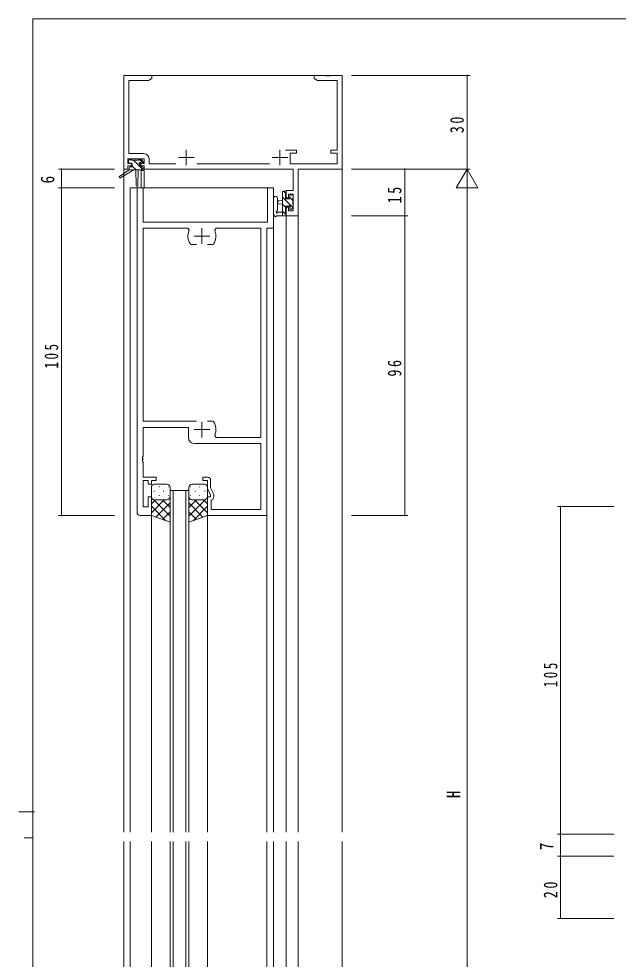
# Model space of a CAD drawing. Units: millimetres on the paper. Extents: x -398 to 398, y -282 to 282.
# Drawn here: x -397.5 to -205.4, y -22.1 to 279.3 of the extents above; entities that cross this region are included whole.
import ezdxf
from ezdxf.enums import TextEntityAlignment as Align

# ---------------------------------------------------------------- set-up
doc = ezdxf.new("R2010")
doc.units = ezdxf.units.MM
for name, color, linetype, lineweight in [('0-1_YKK_ZWAK', 7, 'Continuous', 18), ('0-3_YKK_11', 7, 'Continuous', 18), ('0-4_YKK_12', 2, 'Continuous', 18), ('0-5_YKK_13', 4, 'Continuous', 18), ('0-6_YKK_D', 6, 'Continuous', 18)]:
    doc.layers.add(name, color=color, linetype=linetype, lineweight=lineweight)
doc.styles.add('ＭＳ ゴシック', font='')
doc.styles.get('ＭＳ ゴシック').set_extended_font_data('MS Gothic')

msp = doc.modelspace()

# ---------------------------------------------------------------- linework, layer by layer
at = {"layer": '0-1_YKK_ZWAK'}
for p, q in [((-393.071, -245.7), (-393.071, 279.3)), ((376.929, 279.3), (-393.071, 279.3)), ((-395.871, 16.8), (-393.071, 16.8))]:
    msp.add_line(p, q, dxfattribs=at)
at = {"layer": '0-3_YKK_11'}
for p, q in [((-363.855, 261.155), (-363.855, 231.155)), ((-354.855, 261.155), (-363.855, 261.155)), ((-362.225, 259.525), (-355.946, 259.525)), ((-362.225, 236.085), (-362.225, 259.525)), ((-355.946, 259.525), (-354.855, 260.155)), ((-354.855, 260.155), (-354.855, 261.155)), ((-302.855, 261.155), (-302.855, 260.155)), ((-299.313, 261.155), (-302.855, 261.155)), ((-302.855, 260.155), (-301.764, 259.525)), ((-301.764, 259.525), (-295.485, 259.525)), ((-299.13, 261.035), (-299.313, 261.155)), ((-298.58, 261.035), (-299.13, 261.035)), ((-298.397, 261.155), (-298.58, 261.035)), ((-298.313, 261.155), (-298.397, 261.155)), ((-298.13, 261.035), (-298.313, 261.155)), ((-297.58, 261.035), (-298.13, 261.035)), ((-297.397, 261.155), (-297.58, 261.035)), ((-293.855, 261.155), (-297.397, 261.155)), ((-295.485, 259.525), (-295.485, 237.255)), ((-293.855, 231.155), (-293.855, 261.155)), ((-357.525, 236.085), (-362.225, 236.085)), ((-343.855, 237.355), (-343.855, 232.355)), ((-313.855, 237.355), (-313.855, 232.355)), ((-308.555, 237.255), (-312.105, 237.255)), ((-310.555, 236.255), (-308.555, 236.255)), ((-310.555, 232.785), (-310.555, 236.255)), ((-308.555, 236.255), (-308.555, 237.255)), ((-297.555, 237.255), (-297.555, 236.255)), ((-295.485, 237.255), (-297.555, 237.255)), ((-297.555, 236.255), (-295.485, 236.255)), ((-295.485, 236.255), (-295.485, 232.785)), ((-362.555, 234.455), (-357.355, 234.455)), ((-362.555, 232.955), (-362.555, 234.455)), ((-361.455, 232.955), (-362.555, 232.955)), ((-362.555, 232.155), (-361.455, 232.155)), ((-362.555, 231.155), (-362.555, 232.155)), ((-361.455, 232.155), (-361.455, 232.955)), ((-358.455, 232.955), (-358.455, 232.155)), ((-357.355, 232.955), (-358.455, 232.955)), ((-358.455, 232.155), (-357.355, 232.155)), ((-357.355, 234.455), (-357.355, 232.955)), ((-357.355, 232.155), (-357.355, 231.155)), ((-355.725, 232.785), (-355.725, 234.285)), ((-347.205, 232.785), (-355.725, 232.785)), ((-346.355, 234.855), (-341.355, 234.855)), ((-317.205, 232.785), (-340.504, 232.785)), ((-316.355, 234.855), (-311.355, 234.855)), ((-295.485, 232.785), (-310.555, 232.785)), ((-363.855, 231.155), (-362.555, 231.155)), ((-357.355, 231.155), (-309.585, 231.155)), ((-309.585, 231.155), (-309.585, 224.255)), ((-307.955, 231.155), (-293.855, 231.155)), ((-307.955, 216.155), (-307.955, 231.155)), ((-359.655, 225.155), (-357.725, 225.155)), ((-359.655, 121.155), (-359.655, 225.155)), ((-357.725, 225.155), (-357.725, 214.155)), ((-317.785, 225.155), (-315.855, 225.155)), ((-317.785, 214.155), (-317.785, 225.155)), ((-315.855, 225.155), (-315.855, 212.155)), ((-311.855, 224.255), (-311.855, 221.955)), ((-309.585, 224.255), (-311.855, 224.255)), ((-311.055, 223.055), (-309.585, 223.055)), ((-311.055, 221.955), (-311.055, 223.055)), ((-309.585, 223.055), (-309.585, 217.785)), ((-311.855, 221.955), (-311.055, 221.955)), ((-311.855, 218.955), (-311.855, 216.155)), ((-311.055, 218.955), (-311.855, 218.955)), ((-311.055, 217.785), (-311.055, 218.955)), ((-309.585, 217.785), (-311.055, 217.785)), ((-357.725, 214.155), (-317.785, 214.155)), ((-311.855, 216.155), (-307.955, 216.155)), ((-357.725, 212.225), (-343.406, 212.225)), ((-357.725, 150.355), (-357.725, 212.225)), ((-343.406, 212.225), (-342.951, 211.518)), ((-338.855, 207.155), (-338.855, 212.155)), ((-334.759, 211.518), (-334.303, 212.225)), ((-334.303, 212.225), (-319.985, 212.225)), ((-319.985, 212.225), (-319.985, 145.085)), ((-318.055, 212.155), (-318.055, 120.155)), ((-315.855, 212.155), (-318.055, 212.155)), ((-341.355, 209.655), (-336.355, 209.655)), ((-342.548, 207.084), (-342.302, 206.955)), ((-342.302, 206.955), (-340.605, 206.955)), ((-337.105, 206.955), (-335.408, 206.955)), ((-337.105, 206.955), (-335.408, 206.955)), ((-335.408, 206.955), (-335.162, 207.084)), ((-340.605, 150.355), (-357.725, 150.355)), ((-357.725, 148.355), (-357.725, 139.113)), ((-343.155, 148.355), (-357.725, 148.355)), ((-343.155, 145.155), (-343.155, 148.355)), ((-338.855, 145.155), (-338.855, 150.155)), ((-335.408, 150.355), (-337.105, 150.355)), ((-335.162, 150.226), (-335.408, 150.355)), ((-341.355, 147.655), (-336.355, 147.655)), ((-334.303, 145.085), (-334.759, 145.792)), ((-319.985, 145.085), (-334.303, 145.085)), ((-319.985, 143.155), (-341.155, 143.155)), ((-319.985, 122.085), (-319.985, 143.155)), ((-357.725, 139.113), (-357.845, 138.93)), ((-357.845, 138.93), (-357.845, 138.38)), ((-357.845, 138.38), (-357.725, 138.197)), ((-357.725, 138.113), (-357.845, 137.93)), ((-357.845, 137.93), (-357.845, 137.38)), ((-357.845, 137.38), (-357.725, 137.197)), ((-357.725, 138.197), (-357.725, 138.113)), ((-357.725, 137.197), (-357.725, 132.355)), ((-357.725, 132.355), (-353.555, 132.355)), ((-357.725, 131.355), (-357.725, 122.855)), ((-356.055, 131.355), (-357.725, 131.355)), ((-356.055, 130.155), (-356.055, 131.355)), ((-355.055, 130.155), (-356.055, 130.155)), ((-355.055, 131.355), (-355.055, 130.155)), ((-353.555, 131.355), (-355.055, 131.355)), ((-353.555, 132.355), (-353.555, 131.355)), ((-338.555, 132.355), (-337.055, 132.355)), ((-338.555, 131.355), (-338.555, 132.355)), ((-337.055, 131.355), (-338.555, 131.355)), ((-337.055, 128.8), (-337.055, 131.355)), ((-336.055, 131.355), (-336.055, 129.021)), ((-336.055, 126.655), (-337.055, 128.8)), ((-336.055, 129.021), (-335.148, 127.078)), ((-336.055, 126.155), (-336.055, 126.655)), ((-335.055, 126.655), (-335.055, 125.994)), ((-356.055, 126.155), (-355.055, 126.155)), ((-356.055, 122.855), (-356.055, 126.155)), ((-355.055, 126.155), (-355.055, 120.155)), ((-337.055, 126.155), (-336.055, 126.155)), ((-337.055, 120.155), (-337.055, 126.155)), ((-335.555, 125.128), (-335.855, 124.955)), ((-335.855, 124.955), (-335.855, 122.085)), ((-357.725, 122.855), (-356.055, 122.855)), ((-335.855, 122.085), (-319.985, 122.085)), ((-355.055, 120.155), (-358.655, 120.155)), ((-318.055, 120.155), (-337.055, 120.155))]:
    msp.add_line(p, q, dxfattribs=at)
for centre, radius, start, end in [((-357.525, 234.285), 1.8, 0.00001, 89.99999), ((-338.855, 209.655), 4.5, 155.54363, 214.84992), ((-338.855, 209.655), 4.5, 325.15008, 24.45637), ((-338.855, 147.655), 4.5, 335.54363, 34.84992), ((-341.155, 145.155), 2, 180.00001, 269.99999), ((-337.055, 131.355), 1, 0.00001, 89.99999), ((-336.055, 126.655), 1, 359.99999, 24.99997), ((-336.055, 125.994), 1, 300, 0.00003), ((-358.655, 121.155), 1, 180.00001, 269.99999)]:
    msp.add_arc(centre, radius, start, end, dxfattribs=at)
at = {"layer": '0-4_YKK_12'}
for p, q in [((-293.855, 261.155), (-363.855, 261.155)), ((-363.855, 261.155), (-363.855, 18.655)), ((-293.855, 261.155), (-293.855, 18.655)), ((-357.355, 230.655), (-358.355, 230.655)), ((-358.355, 230.655), (-358.355, 225.155)), ((-357.355, 230.655), (-357.355, 225.155)), ((-361.855, 225.155), (-361.855, 18.655)), ((-361.855, 225.155), (-315.855, 225.155)), ((-315.855, 225.155), (-315.855, 18.655)), ((-311.855, 216.155), (-307.955, 216.155)), ((-311.855, 216.155), (-311.855, 18.655)), ((-307.955, 216.155), (-307.955, 18.655)), ((-349.055, 128.155), (-343.055, 128.155)), ((-349.055, 18.655), (-349.055, 128.155)), ((-348.055, 128.155), (-348.055, 18.655)), ((-344.055, 18.655), (-344.055, 128.155)), ((-343.055, 128.155), (-343.055, 18.655)), ((-355.055, 120.155), (-355.055, 18.655)), ((-337.055, 120.155), (-337.055, 18.655)), ((-318.055, 120.455), (-318.055, 18.655)), ((-363.855, 15.655), (-363.855, -223.845)), ((-361.855, 15.655), (-361.855, -190.845)), ((-355.055, 15.655), (-355.055, -85.845)), ((-349.055, -93.845), (-349.055, 15.655)), ((-348.055, 15.655), (-348.055, -93.845)), ((-344.055, -93.845), (-344.055, 15.655)), ((-343.055, 15.655), (-343.055, -93.845)), ((-337.055, 15.655), (-337.055, -85.845)), ((-318.055, 15.655), (-318.055, -86.145)), ((-315.855, 15.655), (-315.855, -190.845)), ((-311.855, 15.655), (-311.855, -170.845)), ((-307.955, 15.655), (-307.955, -170.845)), ((-293.855, 15.655), (-293.855, -223.845))]:
    msp.add_line(p, q, dxfattribs=at)
at = {"layer": '0-5_YKK_13'}
for p, q in [((-362.355, 233.355), (-362.355, 233.855)), ((-362.113, 233.061), (-362.349, 233.297)), ((-362.055, 234.155), (-361.555, 234.155)), ((-361.155, 233.055), (-362.055, 233.055)), ((-361.355, 233.955), (-359.255, 233.955)), ((-361.155, 231.855), (-361.155, 233.055)), ((-359.907, 230.855), (-361.155, 232.103)), ((-358.755, 231.948), (-360.762, 233.955)), ((-359.055, 234.155), (-358.455, 234.155)), ((-358.755, 232.594), (-358.755, 231.855)), ((-357.725, 233.163), (-358.717, 234.155)), ((-357.955, 233.055), (-358.294, 233.055)), ((-358.243, 234.067), (-357.743, 233.567)), ((-362.155, 230.855), (-365.222, 228.804)), ((-360.655, 230.855), (-364.9, 228.298)), ((-362.155, 231.555), (-362.155, 230.855)), ((-362.152, 230.855), (-362.155, 230.857)), ((-357.955, 230.855), (-362.155, 230.855)), ((-361.855, 231.855), (-361.155, 231.855)), ((-360.055, 230.855), (-359.953, 225.847)), ((-359.253, 230.855), (-359.353, 225.847)), ((-358.755, 231.855), (-357.955, 231.855)), ((-357.746, 230.939), (-358.662, 231.855)), ((-357.655, 231.555), (-357.655, 231.155)), ((-313.055, 216.154), (-313.055, 223.754)), ((-312.755, 224.054), (-312.155, 224.054)), ((-312.695, 224.054), (-311.855, 223.214)), ((-311.855, 223.754), (-311.855, 223.154)), ((-315.855, 221.881), (-315.855, 216.719)), ((-314.655, 221.881), (-314.652, 217.92)), ((-313.055, 221.054), (-314.199, 220.952)), ((-313.055, 222.169), (-309.635, 218.749)), ((-312.055, 222.954), (-312.055, 221.654)), ((-312.055, 221.654), (-310.655, 221.654)), ((-310.655, 221.654), (-310.655, 222.554)), ((-310.655, 222.014), (-309.755, 221.114)), ((-310.355, 222.854), (-309.855, 222.854)), ((-309.755, 221.854), (-309.755, 219.754)), ((-309.555, 222.554), (-309.555, 222.054)), ((-314.235, 217.354), (-313.055, 217.354)), ((-313.055, 219.854), (-314.199, 219.955)), ((-313.055, 219.924), (-312.055, 218.924)), ((-313.055, 217.678), (-311.855, 216.478)), ((-312.055, 219.254), (-312.055, 217.254)), ((-311.116, 219.254), (-312.055, 219.254)), ((-311.855, 217.054), (-311.855, 216.454)), ((-310.655, 218.454), (-310.655, 218.793)), ((-309.643, 218.741), (-310.143, 218.241)), ((-309.555, 219.554), (-309.555, 218.954)), ((-312.155, 216.154), (-314.835, 216.154)), ((-350.055, 130.155), (-354.055, 130.155)), ((-342.055, 130.155), (-338.055, 130.155)), ((-355.055, 126.155), (-355.055, 129.155)), ((-354.051, 127.904), (-354.251, 127.904)), ((-352.436, 129.319), (-352.636, 129.319)), ((-351.021, 127.904), (-351.221, 127.904)), ((-349.468, 129.319), (-349.606, 129.319)), ((-349.055, 126.155), (-349.055, 129.155)), ((-343.055, 126.155), (-343.055, 129.155)), ((-342.641, 129.319), (-342.503, 129.319)), ((-341.088, 127.904), (-340.888, 127.904)), ((-339.673, 129.319), (-339.473, 129.319)), ((-338.058, 127.904), (-337.858, 127.904)), ((-337.055, 126.155), (-337.055, 129.155)), ((-355.055, 120.155), (-355.055, 126.155)), ((-355.055, 125.892), (-355.005, 125.842)), ((-353.726, 125.155), (-355.055, 123.826)), ((-350.898, 125.155), (-355.055, 120.998)), ((-354.368, 125.205), (-349.055, 119.892)), ((-350.055, 125.155), (-354.055, 125.155)), ((-354.055, 125.155), (-350.055, 125.155)), ((-349.055, 124.169), (-353.592, 119.632)), ((-352.436, 126.489), (-352.636, 126.489)), ((-351.489, 125.155), (-349.055, 122.721)), ((-349.455, 126.489), (-349.606, 126.489)), ((-349.473, 125.967), (-349.455, 125.949)), ((-349.055, 118.012), (-349.055, 126.155)), ((-343.055, 118.012), (-343.055, 126.155)), ((-337.742, 125.205), (-343.055, 119.892)), ((-340.62, 125.155), (-343.055, 122.721)), ((-343.055, 124.169), (-338.518, 119.632)), ((-342.655, 126.489), (-342.503, 126.489)), ((-342.637, 125.967), (-342.655, 125.949)), ((-342.055, 125.155), (-338.055, 125.155)), ((-338.055, 125.155), (-342.055, 125.155)), ((-341.212, 125.155), (-337.055, 120.998)), ((-339.673, 126.489), (-339.473, 126.489)), ((-338.384, 125.155), (-337.055, 123.826)), ((-337.055, 125.892), (-337.105, 125.842)), ((-337.055, 120.155), (-337.055, 126.155)), ((-355.055, 123.064), (-350.53, 118.539)), ((-349.055, 121.341), (-351.508, 118.888)), ((-343.055, 121.341), (-340.602, 118.888)), ((-337.055, 123.064), (-341.579, 118.539)), ((-355.055, 120.235), (-354.93, 120.11)), ((-349.055, 118.012), (-355.055, 120.155)), ((-343.055, 118.012), (-337.055, 120.155)), ((-337.055, 120.235), (-337.18, 120.11))]:
    msp.add_line(p, q, dxfattribs=at)
for centre, radius, start, end in [((-362.055, 233.855), 0.3, 90, 180), ((-362.055, 233.355), 0.3, 180, 270), ((-361.555, 233.955), 0.2, 0, 90), ((-359.055, 233.955), 0.2, 90, 180), ((-358.755, 233.055), 0.25, 33.05573, 236.94427), ((-359.055, 232.594), 0.3, 0, 56.94427), ((-358.294, 233.355), 0.3, 213.05573, 270), ((-358.455, 233.855), 0.3, 45, 90), ((-357.955, 233.355), 0.3, 270, 45), ((-361.855, 231.555), 0.3, 90, 180), ((-357.955, 231.555), 0.3, 0, 90), ((-357.955, 231.155), 0.3, 270, 0), ((-365.055, 228.555), 0.3, 123.76905, 301.06147), ((-359.653, 225.853), 0.3, 181.16963, 358.85539), ((-312.755, 223.754), 0.3, 90, 180), ((-312.155, 223.754), 0.3, 0, 90), ((-312.055, 223.154), 0.2, 270, 0), ((-315.255, 221.881), 0.6, 0.04023, 180.04023), ((-314.155, 220.454), 0.5, 95.09207, 264.90793), ((-310.355, 222.554), 0.3, 90, 180), ((-309.855, 222.554), 0.3, 0, 90), ((-309.755, 222.054), 0.2, 270, 0), ((-314.755, 217.354), 0.3, 109.18976, 330), ((-314.952, 217.92), 0.3, 289.18976, 0.04023), ((-314.235, 217.054), 0.3, 90, 150), ((-312.055, 217.054), 0.2, 360, 90), ((-311.116, 219.554), 0.3, 270, 326.94427), ((-310.655, 219.254), 0.25, 303.05573, 146.94427), ((-310.355, 218.793), 0.3, 123.05573, 180), ((-310.355, 218.454), 0.3, 180, 315), ((-309.755, 219.554), 0.2, 0, 90), ((-309.855, 218.954), 0.3, 315, 0), ((-315.555, 216.719), 0.3, 180, 229.47122), ((-315.945, 216.263), 0.3, 349.47122, 49.47122), ((-315.355, 216.154), 0.3, 169.47122, 330), ((-314.835, 215.854), 0.3, 90, 150), ((-312.155, 216.454), 0.3, 270, 0), ((-354.055, 129.155), 1, 90, 180), ((-350.055, 129.155), 1, 0, 90), ((-342.055, 129.155), 1, 90, 180), ((-338.055, 129.155), 1, 0, 90), ((-354.055, 126.155), 1, 180, 270), ((-354.055, 126.155), 1, 180.0001, 270), ((-350.055, 126.155), 1, 270, 0), ((-342.055, 126.155), 1, 180, 270), ((-338.055, 126.155), 1, 270, 0), ((-338.055, 126.155), 1, 270, 359.9999)]:
    msp.add_arc(centre, radius, start, end, dxfattribs=at)
at = {"layer": '0-6_YKK_D'}
for p, q in [((-290.855, 261.155), (-252.855, 261.155)), ((-253.855, 261.155), (-253.855, 231.155)), ((-366.855, 231.155), (-384.855, 231.155)), ((-383.855, 231.155), (-383.855, 225.155)), ((-290.855, 231.155), (-252.855, 231.155)), ((-290.855, 231.155), (-272.855, 231.155)), ((-290.855, 231.155), (-252.855, 231.155)), ((-273.855, 231.155), (-273.855, 216.155)), ((-253.855, 231.155), (-257.355, 225.093)), ((-253.855, 231.155), (-253.855, 219.031)), ((-253.855, 231.155), (-250.355, 225.093)), ((-366.855, 225.155), (-384.855, 225.155)), ((-366.855, 225.155), (-384.855, 225.155)), ((-383.855, 225.155), (-383.855, 120.155)), ((-257.355, 225.093), (-250.355, 225.093)), ((-253.855, 224.155), (-253.855, -161.845)), ((-290.855, 216.155), (-272.855, 216.155)), ((-290.855, 216.155), (-272.855, 216.155)), ((-273.855, 216.155), (-273.855, 120.155)), ((-206.855, 122.995), (-224.855, 122.995)), ((-223.855, 122.995), (-223.855, 17.995)), ((-366.855, 120.155), (-384.855, 120.155)), ((-290.855, 120.155), (-272.855, 120.155)), ((-397.546, 25.155), (-392.546, 25.155)), ((-206.855, 17.995), (-224.855, 17.995)), ((-206.855, 17.995), (-224.855, 17.995)), ((-223.855, 17.995), (-223.855, 10.995)), ((-206.855, 10.995), (-224.855, 10.995)), ((-206.855, 10.995), (-224.855, 10.995)), ((-223.855, 10.995), (-223.855, -9.005)), ((-206.855, -9.005), (-224.855, -9.005))]:
    msp.add_line(p, q, dxfattribs=at)
for centre, start, end in [((-253.855, 261.155), 90, 270), ((-253.855, 261.155), 270, 90), ((-383.855, 231.155), 90, 270), ((-383.855, 231.155), 270, 90), ((-273.855, 231.155), 90, 270), ((-273.855, 231.155), 270, 90), ((-383.855, 225.155), 90, 270), ((-383.855, 225.155), 90, 270), ((-383.855, 225.155), 270, 90), ((-383.855, 225.155), 270, 90), ((-273.855, 216.155), 90, 270), ((-273.855, 216.155), 90, 270), ((-273.855, 216.155), 270, 90), ((-273.855, 216.155), 270, 90), ((-223.855, 122.995), 90, 270), ((-223.855, 122.995), 270, 90), ((-383.855, 120.155), 90, 270), ((-383.855, 120.155), 270, 90), ((-273.855, 120.155), 90, 270), ((-273.855, 120.155), 270, 90), ((-223.855, 17.995), 90, 270), ((-223.855, 17.995), 90, 270), ((-223.855, 17.995), 270, 90), ((-223.855, 17.995), 270, 90), ((-223.855, 10.995), 90, 270), ((-223.855, 10.995), 90, 270), ((-223.855, 10.995), 270, 90), ((-223.855, 10.995), 270, 90), ((-223.855, -9.005), 90, 270), ((-223.855, -9.005), 270, 90)]:
    msp.add_arc(centre, 0.106, start, end, dxfattribs=at)

# ---------------------------------------------------------------- texts
at = {"layer": '0-6_YKK_D', "color": 7, "style": 'ＭＳ ゴシック', "width": 0.8}
for s, p in [('6', (-384.855, 226.555)), ('H', (-254.655, 29.555)), ('7', (-224.855, 12.895))]:
    msp.add_text(s, height=4.399, rotation=90, dxfattribs=at).set_placement(p, align=Align.BOTTOM_LEFT)
at = {"layer": '0-6_YKK_D', "color": 7, "char_height": 4.399, "attachment_point": 7, "rotation": 90, "style": 'ＭＳ ゴシック'}
for s, insert in [('\\T1.37;\\W0.75;30', (-254.855, 242.635)), ('\\T1.37;\\W0.75;15', (-274.855, 220.135)), ('\\T1.38;\\W0.7;105', (-384.855, 167.215)), ('\\T1.37;\\W0.75;96', (-274.855, 164.635)), ('\\T1.38;\\W0.7;105', (-224.855, 65.055)), ('\\T1.37;\\W0.75;20', (-224.855, -2.525))]:
    msp.add_mtext(s, dxfattribs=dict(at, insert=insert))

doc.saveas('drawing.dxf')
